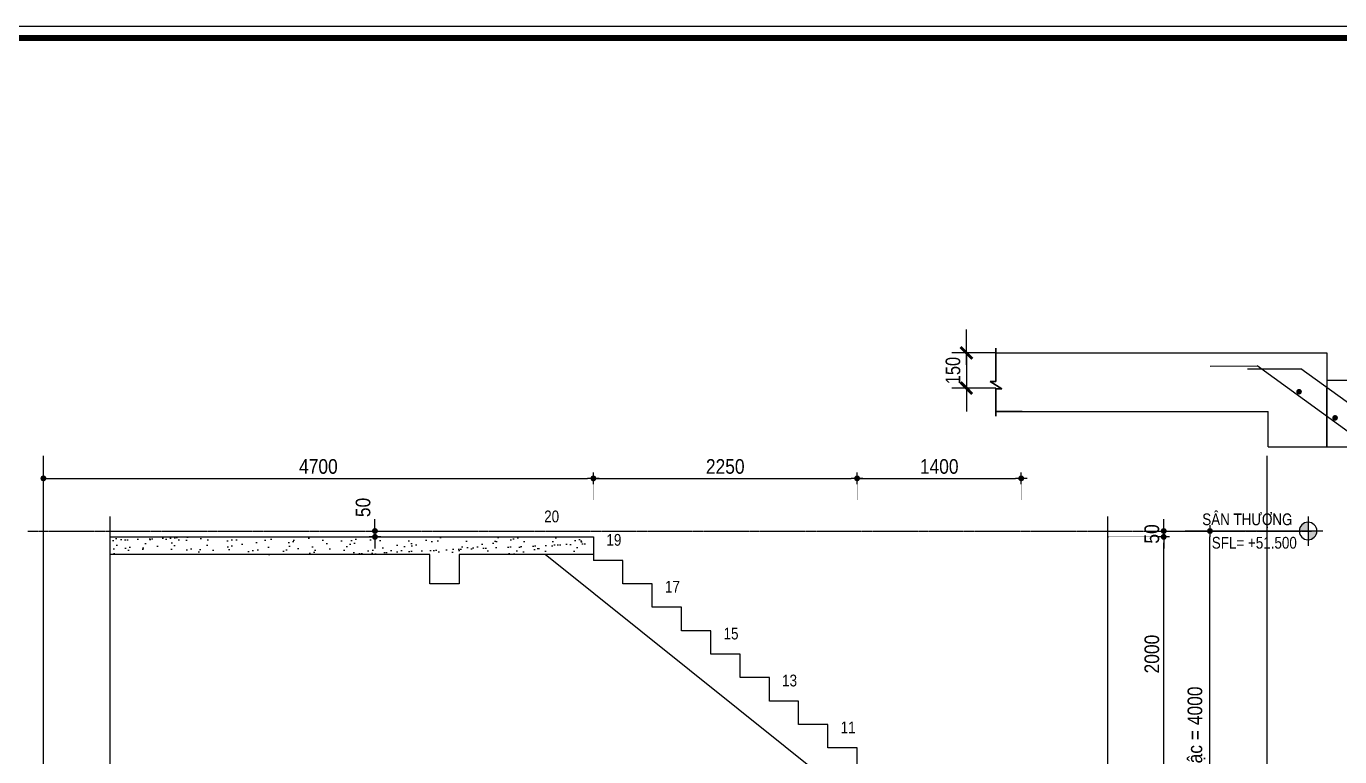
# Model space of a CAD drawing. Header units: millimetres. Extents: x 379264 to 1158416, y -283062 to 356890.
# Drawn here: x 664346 to 675561, y -8433 to -2202 of the extents above; entities that cross this region are included whole.
import ezdxf
from ezdxf.enums import TextEntityAlignment as Align

# ---------------------------------------------------------------- set-up
doc = ezdxf.new("R2010")
doc.units = ezdxf.units.MM
for name, pattern in [('BLOCK A - CHI TIET THANG 1$0$Grid A-F$0$Center101', [13, 10, -1, 1, -1]), ('CENTER', [2, 1.25, -0.25, 0.25, -0.25]), ('HIDDEN5', [2.8375, 1.25, -1.5875])]:
    doc.linetypes.add(name, pattern=pattern)
for name, color, linetype in [('02PM. TEXT B', 4, 'Continuous'), ('04PM. THIN', 7, 'Continuous'), ('05PM. FRAME', 4, 'Continuous'), ('11PM. DIM', 2, 'Continuous'), ('12PM. GRID', 8, 'CENTER'), ('13PM. HATCH', 8, 'Continuous'), ('BLOCK A - CHI TIET THANG 1$0$Concrete Line', 6, 'Continuous'), ('BLOCK A - CHI TIET THANG 1$0$Grid Line', 251, 'BLOCK A - CHI TIET THANG 1$0$Grid A-F$0$Center101'), ('BLOCK A - CHI TIET THANG 1$0$Number Step', 94, 'Continuous'), ('mb tang 1 TWA$0$Staircase', 30, 'Continuous')]:
    doc.layers.add(name, color=color, linetype=linetype)
doc.styles.add('[PMDC2013]STYLE', font='arial.ttf', dxfattribs={"width": 0.8})
doc.styles.add('arial', font='arial.ttf', dxfattribs={"width": 0.85})
doc.styles.add('BLOCK A - CHI TIET THANG 1$0$VNI-HelveC', font='VHELVCN_0.TTF')
doc.styles.add('BLOCK A - CHI TIET THANG 1$0$VNI-HelveCB', font='VHELVCB_0.TTF')
doc.dimstyles.new('Copy of 50', dxfattribs={"dimtxt": 125, "dimasz": 100, "dimexe": 125, "dimexo": 0, "dimgap": 50, "dimtad": 1, "dimdec": 0, "dimlfac": 0.5, "dimzin": 0, "dimdsep": 46, "dimtxsty": '[PMDC2013]STYLE', "dimblk": 'TICK', "dimcen": 0, "dimdle": 300, "dimclrd": 2, "dimclre": 2, "dimclrt": 4, "dimadec": 0, "dimazin": 0, "dimtfac": 0.004, "dimtdec": 0, "dimtix": 1, "dimtmove": 2, "dimatfit": 3, "dimldrblk": 'TICK', "dimfxl": 1, "dimtvp": 0.8, "dimtolj": 1, "dimtzin": 0, "dimarcsym": 0})
doc.dimstyles.new('RHE_50', dxfattribs={"dimscale": 50, "dimtxt": 2.5, "dimasz": 1, "dimexe": 0, "dimexo": 0, "dimgap": 0.75, "dimtad": 1, "dimdec": 0, "dimrnd": 10, "dimzin": 9, "dimdsep": 46, "dimtxsty": 'arial', "dimblk1": 'DOT', "dimblk2": 'DIMDOT', "dimsah": 1, "dimcen": 2, "dimdle": 3, "dimclre": 8, "dimclrt": 51, "dimadec": 0, "dimazin": 0, "dimtfac": 1, "dimtdec": 0, "dimtix": 1, "dimtmove": 2, "dimatfit": 3, "dimldrblk": 'DIMPIJL', "dimfxl": 1, "dimtvp": 1.8, "dimtolj": 1, "dimtzin": 0, "dimarcsym": 0})

# ---------------------------------------------------------------- blocks, each defined once
blk = doc.blocks.new('CHG_XX_Khung ten')
blk.add_lwpolyline([(15, 579), (826, 579), (826, 15), (15, 15)], close=True)
at = {"color": 4, "linetype": 'Continuous', "const_width": 1}
blk.add_lwpolyline([(17, 577), (824, 577), (824, 17), (17, 17)], close=True, dxfattribs=at)
blk = doc.blocks.new('BLOCK A - CHI TIET THANG 1$0$Level')
at = {"linetype": 'ByBlock'}
h = blk.add_hatch(color=0, dxfattribs=at)
h.paths.add_polyline_path([(0, 1.5), (0, 0), (1.5, 0, 0.414214)])
h.paths.add_polyline_path([(0, 0), (-1.5, 0, 0.414214), (0, -1.5)])
at = {"color": 0, "linetype": 'ByBlock'}
for p, q in [((0, 2.5), (0, -2.5)), ((-2.5, 0), (21, 0))]:
    blk.add_line(p, q, dxfattribs=at)
blk.add_circle((0, 0), 1.5, dxfattribs=at)
at = {"color": 0, "linetype": 'ByBlock', "lineweight": -2, "style": 'BLOCK A - CHI TIET THANG 1$0$VNI-HelveC'}
for tag, p in [('FLOOR', (2.5, 1)), ('LEVEL', (2.5, -3))]:
    blk.add_attdef(tag, p, '', height=2, dxfattribs=at)
blk = doc.blocks.new('_Dot')
at = {"color": 0, "linetype": 'ByBlock', "lineweight": -2}
blk.add_line((-0.5, 0), (-1, 0), dxfattribs=at)
at = {"color": 0, "linetype": 'ByBlock', "const_width": 0.5}
blk.add_lwpolyline([(-0.25, 0, 1), (0.25, 0, 1)], format="xyb", close=True, dxfattribs=at)
blk = doc.blocks.new('DIMDOT')
for p, q in [((1, 0), (-1, 0)), ((0, -1), (0, 1))]:
    blk.add_line(p, q)
at = {"const_width": 0.5}
blk.add_lwpolyline([(-0.25, 0, 1), (0.25, 0, 1)], format="xyb", close=True, dxfattribs=at)
blk = doc.blocks.new('*D318')
at = {"layer": '11PM. DIM', "color": 8, "linetype": 'HIDDEN5', "lineweight": -2, "transparency": 16777216}
for p, q in [((673581, -6508), (674453, -6508)), ((673581, -10509), (674453, -10509))]:
    blk.add_line(p, q, dxfattribs=at)
at = {"layer": '11PM. DIM', "color": 0, "lineweight": -2, "transparency": 16777216}
blk.add_line((674453, -10459), (674453, -6558), dxfattribs=at)
at = {"layer": 'Defpoints', "color": 0, "transparency": 16777216}
for p in [(673581, -6508), (674453, -6508), (673581, -10509)]:
    blk.add_point(p, dxfattribs=at)
at = {"layer": '11PM. DIM', "color": 0, "lineweight": -2, "transparency": 16777216, "xscale": 50, "yscale": 50, "zscale": 50}
for name, p, rotation in [('DIMDOT', (674453, -6508), 90), ('_Dot', (674453, -10509), 270)]:
    blk.add_blockref(name, p, dxfattribs=dict(at, rotation=rotation))
at = {"layer": '11PM. DIM', "color": 51, "transparency": 16777216, "insert": (674338, -8509), "char_height": 125, "width": 1819.34, "attachment_point": 5, "rotation": 90, "style": 'arial'}
blk.add_mtext('\\A1;200 x 20 bậc = 4000', dxfattribs=at)
blk = doc.blocks.new('DIMPIJL')
at = {"linetype": 'ByBlock'}
blk.add_solid([(-2.5, 0.42), (-2.5, -0.42), (0, 0)], dxfattribs=at)
blk = doc.blocks.new('*D319')
at = {"layer": '11PM. DIM', "color": 0, "lineweight": -2, "transparency": 16777216}
for p, q in [((667323, -6458), (667323, -6408)), ((667323, -6508), (667323, -6558)), ((667323, -6608), (667323, -6658))]:
    blk.add_line(p, q, dxfattribs=at)
at = {"layer": '11PM. DIM', "color": 8, "linetype": 'HIDDEN5', "lineweight": -2, "transparency": 16777216}
for p, q in [((667272, -6508), (667323, -6508)), ((667272, -6558), (667323, -6558))]:
    blk.add_line(p, q, dxfattribs=at)
at = {"layer": 'Defpoints', "color": 0, "transparency": 16777216}
for p in [(667272, -6508), (667272, -6558), (667323, -6558)]:
    blk.add_point(p, dxfattribs=at)
at = {"layer": '11PM. DIM', "color": 0, "lineweight": -2, "transparency": 16777216, "xscale": 50, "yscale": 50, "zscale": 50}
for name, p, rotation in [('_Dot', (667323, -6508), 270), ('DIMDOT', (667323, -6558), 90)]:
    blk.add_blockref(name, p, dxfattribs=dict(at, rotation=rotation))
at = {"layer": '11PM. DIM', "color": 51, "transparency": 16777216, "insert": (667222, -6307), "char_height": 125, "attachment_point": 5, "rotation": 90, "style": 'arial'}
blk.add_mtext('\\A1;50', dxfattribs=at)
blk = doc.blocks.new('*D325')
at = {"layer": '11PM. DIM', "color": 8, "linetype": 'HIDDEN5', "lineweight": -2, "transparency": 16777216}
for p, q in [((664492, -6242), (664492, -6059)), ((669188, -6242), (669188, -6059))]:
    blk.add_line(p, q, dxfattribs=at)
at = {"layer": '11PM. DIM', "color": 0, "lineweight": -2, "transparency": 16777216}
blk.add_line((664542, -6059), (669138, -6059), dxfattribs=at)
at = {"layer": 'Defpoints', "color": 0, "transparency": 16777216}
for p in [(669188, -6059), (664492, -6242), (669188, -6242)]:
    blk.add_point(p, dxfattribs=at)
at = {"layer": '11PM. DIM', "color": 0, "lineweight": -2, "transparency": 16777216, "xscale": 50, "yscale": 50, "zscale": 50, "rotation": 180}
blk.add_blockref('_Dot', (664492, -6059), dxfattribs=at)
at = {"layer": '11PM. DIM', "color": 0, "lineweight": -2, "transparency": 16777216, "xscale": 50, "yscale": 50, "zscale": 50}
blk.add_blockref('DIMDOT', (669188, -6059), dxfattribs=at)
at = {"layer": '11PM. DIM', "color": 51, "transparency": 16777216, "insert": (666840, -5958), "char_height": 125, "attachment_point": 5, "style": 'arial'}
blk.add_mtext('\\A1;4700', dxfattribs=at)
blk = doc.blocks.new('*D326')
at = {"layer": '11PM. DIM', "color": 8, "linetype": 'HIDDEN5', "lineweight": -2, "transparency": 16777216}
for p, q in [((669188, -6242), (669188, -6059)), ((671440, -6242), (671440, -6059))]:
    blk.add_line(p, q, dxfattribs=at)
at = {"layer": '11PM. DIM', "color": 0, "lineweight": -2, "transparency": 16777216}
blk.add_line((669238, -6059), (671390, -6059), dxfattribs=at)
at = {"layer": 'Defpoints', "color": 0, "transparency": 16777216}
for p in [(671440, -6059), (669188, -6242), (671440, -6242)]:
    blk.add_point(p, dxfattribs=at)
at = {"layer": '11PM. DIM', "color": 0, "lineweight": -2, "transparency": 16777216, "xscale": 50, "yscale": 50, "zscale": 50, "rotation": 180}
blk.add_blockref('_Dot', (669188, -6059), dxfattribs=at)
at = {"layer": '11PM. DIM', "color": 0, "lineweight": -2, "transparency": 16777216, "xscale": 50, "yscale": 50, "zscale": 50}
blk.add_blockref('DIMDOT', (671440, -6059), dxfattribs=at)
at = {"layer": '11PM. DIM', "color": 51, "transparency": 16777216, "insert": (670314, -5958), "char_height": 125, "attachment_point": 5, "style": 'arial'}
blk.add_mtext('\\A1;2250', dxfattribs=at)
blk = doc.blocks.new('*D327')
at = {"layer": '11PM. DIM', "color": 8, "linetype": 'HIDDEN5', "lineweight": -2, "transparency": 16777216}
for p, q in [((671440, -6242), (671440, -6059)), ((672841, -6242), (672841, -6059))]:
    blk.add_line(p, q, dxfattribs=at)
at = {"layer": '11PM. DIM', "color": 0, "lineweight": -2, "transparency": 16777216}
blk.add_line((671490, -6059), (672791, -6059), dxfattribs=at)
at = {"layer": 'Defpoints', "color": 0, "transparency": 16777216}
for p in [(672841, -6059), (671440, -6242), (672841, -6242)]:
    blk.add_point(p, dxfattribs=at)
at = {"layer": '11PM. DIM', "color": 0, "lineweight": -2, "transparency": 16777216, "xscale": 50, "yscale": 50, "zscale": 50, "rotation": 180}
blk.add_blockref('_Dot', (671440, -6059), dxfattribs=at)
at = {"layer": '11PM. DIM', "color": 0, "lineweight": -2, "transparency": 16777216, "xscale": 50, "yscale": 50, "zscale": 50}
blk.add_blockref('DIMDOT', (672841, -6059), dxfattribs=at)
at = {"layer": '11PM. DIM', "color": 51, "transparency": 16777216, "insert": (672141, -5958), "char_height": 125, "attachment_point": 5, "style": 'arial'}
blk.add_mtext('\\A1;1400', dxfattribs=at)
blk = doc.blocks.new('*D335')
at = {"layer": '11PM. DIM', "color": 8, "linetype": 'HIDDEN5', "lineweight": -2, "transparency": 16777216}
for p, q in [((673581, -6558), (674058, -6558)), ((673581, -8558), (674058, -8558))]:
    blk.add_line(p, q, dxfattribs=at)
at = {"layer": '11PM. DIM', "color": 0, "lineweight": -2, "transparency": 16777216}
blk.add_line((674058, -8508), (674058, -6608), dxfattribs=at)
at = {"layer": 'Defpoints', "color": 0, "transparency": 16777216}
for p in [(673581, -6558), (674058, -6558), (673581, -8558)]:
    blk.add_point(p, dxfattribs=at)
at = {"layer": '11PM. DIM', "color": 0, "lineweight": -2, "transparency": 16777216, "xscale": 50, "yscale": 50, "zscale": 50}
for name, p, rotation in [('DIMDOT', (674058, -6558), 90), ('_Dot', (674058, -8558), 270)]:
    blk.add_blockref(name, p, dxfattribs=dict(at, rotation=rotation))
at = {"layer": '11PM. DIM', "color": 51, "transparency": 16777216, "insert": (673957, -7558), "char_height": 125, "attachment_point": 5, "rotation": 90, "style": 'arial'}
blk.add_mtext('\\A1;2000', dxfattribs=at)
blk = doc.blocks.new('BLOCK A - CHI TIET THANG 1$0$Number Step')
at = {"color": 0, "linetype": 'ByBlock', "lineweight": -2, "style": 'BLOCK A - CHI TIET THANG 1$0$VNI-HelveCB'}
blk.add_attdef('TEXT', text='', height=2, dxfattribs=at).set_placement((0, 0), align=Align.MIDDLE)
blk = doc.blocks.new('*D462')
at = {"layer": '11PM. DIM', "color": 0, "lineweight": -2, "transparency": 16777216}
for p, q in [((674058, -6458), (674058, -6408)), ((674058, -6558), (674058, -6508)), ((674058, -6608), (674058, -6658))]:
    blk.add_line(p, q, dxfattribs=at)
at = {"layer": '11PM. DIM', "color": 8, "linetype": 'HIDDEN5', "lineweight": -2, "transparency": 16777216}
for p, q in [((673581, -6508), (674058, -6508)), ((673581, -6558), (674058, -6558))]:
    blk.add_line(p, q, dxfattribs=at)
at = {"layer": 'Defpoints', "color": 0, "transparency": 16777216}
for p in [(673581, -6508), (673581, -6558), (674058, -6508)]:
    blk.add_point(p, dxfattribs=at)
at = {"layer": '11PM. DIM', "color": 0, "lineweight": -2, "transparency": 16777216, "xscale": 50, "yscale": 50, "zscale": 50}
for name, p, rotation in [('DIMDOT', (674058, -6508), 270), ('_Dot', (674058, -6558), 90)]:
    blk.add_blockref(name, p, dxfattribs=dict(at, rotation=rotation))
at = {"layer": '11PM. DIM', "color": 51, "transparency": 16777216, "insert": (673957, -6533), "char_height": 125, "attachment_point": 5, "rotation": 90, "style": 'arial'}
blk.add_mtext('\\A1;50', dxfattribs=at)
blk = doc.blocks.new('TICK')
at = {"color": 0, "linetype": 'ByBlock'}
blk.add_line((1, 0), (-1, 0), dxfattribs=at)
at = {"color": 7, "linetype": 'ByBlock', "const_width": 0.25}
blk.add_lwpolyline([(-0.5, -0.5), (0.5, 0.5)], dxfattribs=at)
blk = doc.blocks.new('*D1513')
at = {"layer": 'BLOCK A - CHI TIET THANG 1$0$Number Step', "color": 2, "lineweight": -2, "transparency": 16777216}
for p, q in [((672373, -4889), (672373, -4789)), ((672624, -4989), (672248, -4989)), ((672373, -4989), (672373, -5289)), ((672624, -5289), (672248, -5289)), ((672373, -5389), (672373, -5489))]:
    blk.add_line(p, q, dxfattribs=at)
at = {"layer": 'Defpoints', "color": 0, "transparency": 16777216}
for p in [(672624, -4989), (672373, -5289), (672624, -5289)]:
    blk.add_point(p, dxfattribs=at)
at = {"layer": 'BLOCK A - CHI TIET THANG 1$0$Number Step', "color": 2, "lineweight": -2, "transparency": 16777216, "xscale": 100, "yscale": 100, "zscale": 100}
for p, rotation in [((672373, -4989), 270), ((672373, -5289), 90)]:
    blk.add_blockref('TICK', p, dxfattribs=dict(at, rotation=rotation))
at = {"layer": 'BLOCK A - CHI TIET THANG 1$0$Number Step', "color": 4, "transparency": 16777216, "insert": (672259, -5139), "char_height": 125, "attachment_point": 5, "rotation": 90, "style": '[PMDC2013]STYLE'}
blk.add_mtext('\\A1;150', dxfattribs=at)

msp = doc.modelspace()

# ---------------------------------------------------------------- linework, layer by layer
at = {"layer": 'BLOCK A - CHI TIET THANG 1$0$Grid Line'}
msp.add_line((664357.82, -6508.4), (675319.35, -6508.4), dxfattribs=at)

# ---------------------------------------------------------------- next in the draw order: block references
at = {"layer": '04PM. THIN', "xscale": 50, "yscale": 50, "zscale": 50}
msp.add_blockref('CHG_XX_Khung ten', (651829.92, -31152.33), dxfattribs=at)

# ---------------------------------------------------------------- next in the draw order: hatches: boundary and pattern name
at = {"layer": '13PM. HATCH'}
h = msp.add_hatch(dxfattribs=at)
h.set_pattern_fill('AR-SAND', color=256, scale=3, angle=45, style=0)
h.set_pattern_definition([(82.5, (823467.71, -230829.99), (-107.214405, 100.426047), [0, -115.824, 0, -129.54, 0, -123.825]), (52.5, (823467.7, -230830), (-56.70328, 247.41986), [0, -62.484, 0, -104.394, 0, -40.005]), (12.5, (823401.43, -230896.26), (167.48995, 168.099694), [0, -38.1, 0, -137.16, 0, -179.07]), (2.5, (823401.43, -230896.26), (114.68433, 209.26523), [0, -19.05, 0, -89.916, 0, -102.87])])
h.paths.add_polyline_path([(665062.76, -6708.4), (669188.41, -6708.4), (669188.41, -6558.4), (668938.41, -6558.4), (665062.76, -6558.4)])

# ---------------------------------------------------------------- next in the draw order: linework, layer by layer
at = {"const_width": 24, "elevation": 0}
for points in [[(675203.83, -5312.66, -1), (675223.26, -5326.75, -1)], [(675511.4, -5535.82, -1), (675530.82, -5549.92, -1)]]:
    msp.add_lwpolyline(points, format="xyb", close=True, dxfattribs=at)
at = {"layer": '04PM. THIN'}
msp.add_lwpolyline([(672624.29, -5528.95), (672624.29, -5528.95), (672624.29, -5295.67), (672675.21, -5295.28), (672574.92, -5231.4), (672624.29, -5231.4), (672624.29, -4948.95), (672624.29, -4948.95), (672624.29, -5231.51), (672574.92, -5231.4), (672675.21, -5295.28), (672624.29, -5295.47)], close=True, dxfattribs=at)
at = {"layer": '05PM. FRAME', "ltscale": 0.25}
for p, q in [((672624.29, -4988.91), (673249.43, -4988.91)), ((673249.43, -4988.91), (675449.44, -4988.91)), ((675449.44, -4988.91), (675449.44, -5221.47)), ((675449.44, -5221.47), (675949.44, -5221.47)), ((675449.44, -5788.91), (675449.44, -5288.91)), ((672849.44, -5488.91), (672624.29, -5488.91)), ((672624.29, -5488.91), (674949.44, -5488.91)), ((674949.44, -5788.91), (674949.44, -5488.91)), ((674949.44, -5788.91), (675720.66, -5788.91))]:
    msp.add_line(p, q, dxfattribs=at)
at = {"layer": '12PM. GRID', "ltscale": 3}
for p, q in [((664492.5, -29472.52), (664492.5, -5867.99)), ((674942.5, -29472.52), (674942.5, -5867.99))]:
    msp.add_line(p, q, dxfattribs=at)
at = {"layer": '13PM. HATCH'}
for p, q in [((675449.44, -5221.47), (675449.44, -5788.91)), ((671275.38, -8708.4), (668775.38, -6708.4)), ((669188.41, -6708.4), (669188.41, -6758.4)), ((669440.5, -6758.4), (669188.41, -6758.4)), ((669440.5, -6958.4), (669440.5, -6758.4)), ((669690.5, -6958.4), (669440.5, -6958.4)), ((669690.5, -7158.4), (669690.5, -6958.4)), ((669940.5, -7158.4), (669690.5, -7158.4)), ((669940.5, -7358.4), (669940.5, -7158.4)), ((670190.5, -7358.4), (669940.5, -7358.4)), ((670190.5, -7558.4), (670190.5, -7358.4)), ((670440.5, -7558.4), (670190.5, -7558.4)), ((670440.5, -7758.4), (670440.5, -7558.4)), ((670690.5, -7758.4), (670440.5, -7758.4)), ((670690.5, -7958.4), (670690.5, -7758.4)), ((670940.5, -7958.4), (670690.5, -7958.4)), ((670940.5, -8158.4), (670940.5, -7958.4)), ((671190.5, -8158.4), (670940.5, -8158.4)), ((671190.5, -8358.4), (671190.5, -8158.4)), ((671440.5, -8358.4), (671190.5, -8358.4)), ((671440.5, -8508.4), (671440.5, -8358.4))]:
    msp.add_line(p, q, dxfattribs=at)
at = {"layer": 'BLOCK A - CHI TIET THANG 1$0$Concrete Line', "color": 6}
for p, q in [((674455.88, -5100.96), (674856.65, -5100.23)), ((674773.05, -5123.55), (675229.11, -5123.38)), ((676347.28, -6181.8), (674856.65, -5100.23)), ((676619.63, -6132.31), (675229.11, -5123.38))]:
    msp.add_line(p, q, dxfattribs=at)
at = {"layer": 'BLOCK A - CHI TIET THANG 1$0$Concrete Line'}
for p, q in [((668938.41, -6558.4), (669188.41, -6558.4)), ((668042.5, -6958.5), (667791.96, -6958.5))]:
    msp.add_line(p, q, dxfattribs=at)
for points in [[(665062.76, -6558.4), (668938.41, -6558.4)], [(669188.41, -6558.4), (669188.41, -6708.4), (668042.5, -6708.4), (668042.5, -6958.5)], [(667791.96, -6958.49), (667791.96, -6708.4), (665062.76, -6708.4)]]:
    msp.add_lwpolyline(points, dxfattribs=at)
at = {"layer": 'mb tang 1 TWA$0$Staircase', "flags": 128}
for points in [[(665062.76, -29754.25), (665062.76, -16252.95), (664789.35, -16252.95), (665336.17, -15979.54), (665062.76, -15979.54), (665062.76, -6383.7)], [(673580.54, -29604.32), (673580.54, -16252.95), (673307.13, -16252.95), (673853.95, -15979.54), (673580.54, -15979.54), (673580.54, -6383.7)]]:
    msp.add_lwpolyline(points, dxfattribs=at)

# ---------------------------------------------------------------- next in the draw order: block references
at = {"layer": '02PM. TEXT B'}
ref = msp.add_blockref('BLOCK A - CHI TIET THANG 1$0$Level', (675290.54, -6508.13), dxfattribs=dict(at, xscale=-50, yscale=50, zscale=50))
ref.add_attrib('LEVEL', 'SFL= +51.500', dxfattribs={"layer": '0', "color": 0, "linetype": 'ByBlock', "lineweight": -2, "height": 100, "style": 'BLOCK A - CHI TIET THANG 1$0$VNI-HelveC'}).set_placement((674468.47, -6608.13), align=Align.MIDDLE_LEFT)
ref.add_attrib('FLOOR', '      SAÂN THÖÔÏNG', dxfattribs={"layer": '0', "color": 0, "linetype": 'ByBlock', "lineweight": -2, "height": 100, "style": 'BLOCK A - CHI TIET THANG 1$0$VNI-HelveC'}).set_placement((674676.47, -6408.13), align=Align.MIDDLE_CENTER)
at = {"layer": 'BLOCK A - CHI TIET THANG 1$0$Number Step', "xscale": 50, "yscale": 50, "zscale": 50}
for p, values in [((668831.84, -6383.64), {'TEXT': '20'}), ((669363.41, -6583.4), {'TEXT': '19'}), ((669863.41, -6983.4), {'TEXT': '17'}), ((670363.41, -7383.4), {'TEXT': '15'}), ((670863.41, -7783.4), {'TEXT': '13'}), ((671363.41, -8183.4), {'TEXT': '11'})]:
    msp.add_blockref('BLOCK A - CHI TIET THANG 1$0$Number Step', p, dxfattribs=at).add_auto_attribs(values)

# ---------------------------------------------------------------- next in the draw order: dimensions: what is measured, and where the dimension line sits
at = {"layer": '11PM. DIM'}
for base, p1, p2, picture, middle in [((669188.41, -6059.02), (664492.5, -6241.65), (669188.41, -6241.65), '*D325', (666840.45, -5957.69)), ((671440.5, -6059.02), (669188.41, -6241.65), (671440.5, -6241.65), '*D326', (670314.45, -5957.69)), ((672841.5, -6059.02), (671440.5, -6241.65), (672841.5, -6241.65), '*D327', (672141, -5957.69))]:
    dim = msp.add_linear_dim(base=base, p1=p1, p2=p2, dimstyle='RHE_50', dxfattribs=at)
    dim.commit()
    dim.dimension.update_dxf_attribs({"geometry": picture, "text_midpoint": middle})
dim = msp.add_linear_dim(base=(667323.18, -6558.4), p1=(667272.39, -6508.4), p2=(667272.39, -6558.4), angle=90, dimstyle='RHE_50', dxfattribs=at)
dim.commit()
dim.dimension.update_dxf_attribs({"geometry": '*D319', "text_midpoint": (667221.86, -6306.79), "dimtype": 160})
for base, p1, p2, picture, middle in [((674058.42, -6508.4), (673580.54, -6558.4), (673580.54, -6508.4), '*D462', (673957.1, -6533.4)), ((674058.42, -6558.4), (673580.54, -8558.4), (673580.54, -6558.4), '*D335', (673957.1, -7558.4))]:
    dim = msp.add_linear_dim(base=base, p1=p1, p2=p2, angle=90, dimstyle='RHE_50', dxfattribs=at)
    dim.commit()
    dim.dimension.update_dxf_attribs({"geometry": picture, "text_midpoint": middle})
dim = msp.add_linear_dim(base=(674452.55, -6508.4), p1=(673580.54, -10508.64), p2=(673580.54, -6508.4), angle=90, text='200 x 20 bậc = <>', dimstyle='RHE_50', dxfattribs=at)
dim.commit()
dim.dimension.update_dxf_attribs({"geometry": '*D318', "text_midpoint": (674338.35, -8508.52)})
at = {"layer": 'BLOCK A - CHI TIET THANG 1$0$Number Step'}
dim = msp.add_linear_dim(base=(672373.05, -5288.91), p1=(672624.29, -4988.91), p2=(672624.29, -5288.91), angle=90, dimstyle='Copy of 50', dxfattribs=at)
dim.commit()
dim.dimension.update_dxf_attribs({"geometry": '*D1513', "text_midpoint": (672259.23, -5138.91)})

doc.saveas('drawing.dxf')
